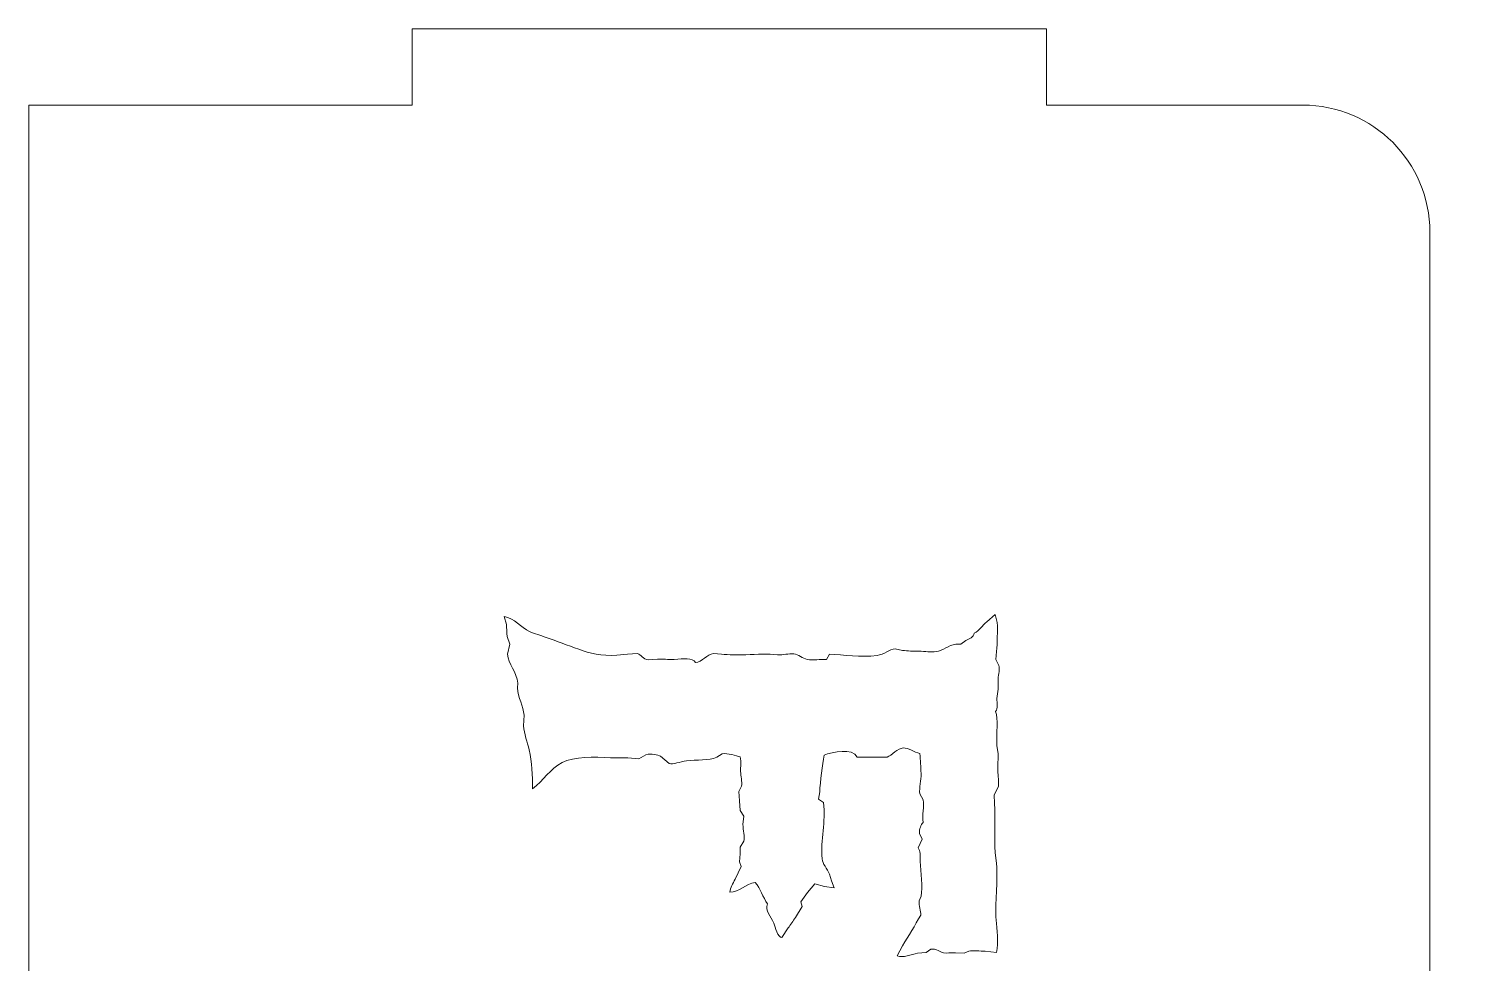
# Model space of a CAD drawing. Header units: millimetres. Extents: x -417 to 423, y -129 to 130.
# Drawn here: x -130.7 to -73.7, y 91.3 to 128.1 of the extents above; entities that cross this region are included whole.
import ezdxf

# ---------------------------------------------------------------- set-up
doc = ezdxf.new("R2010")
doc.units = ezdxf.units.MM
doc.header["$MEASUREMENT"] = 0
doc.layers.add('Camada 1', color=7, linetype='Continuous')

msp = doc.modelspace()

# ---------------------------------------------------------------- linework, layer by layer
at = {"layer": 'Camada 1', "color": 250, "lineweight": 20}
for points, knots in [([(-130.6875, 125.0713), (-130.6875, 125.0713), (-130.6874, 8.0843), (-130.6874, 8.0843), (-130.6874, 8.0843), (-130.6874, 8.0843), (-130.6874, 5.0843), (-130.6874, 5.0843), (-130.6874, 5.0843), (-130.6874, 5.0843), (-115.5891, 5.0788), (-115.5891, 5.0788), (-115.5891, 5.0788), (-115.5891, 5.0788), (-115.589, 2.0789), (-115.589, 2.0789), (-115.589, 2.0789), (-115.589, 2.0789), (-90.5891, 2.0786), (-90.5891, 2.0786), (-90.5891, 2.0786), (-90.5891, 2.0786), (-90.5891, 5.0772), (-90.5891, 5.0772), (-90.5891, 5.0772), (-90.5891, 5.0772), (-80.4906, 5.0754), (-80.4906, 5.0754), (-80.4906, 5.0754), (-77.7291, 5.0755), (-75.4906, 7.314), (-75.4907, 10.0755), (-75.4907, 10.0755), (-75.4907, 10.0755), (-75.4907, 120.0658), (-75.4907, 120.0658), (-75.4907, 120.0658), (-75.4907, 122.8273), (-77.7292, 125.0658), (-80.4907, 125.0658), (-80.4907, 125.0658), (-80.4907, 125.0658), (-90.5891, 125.0683), (-90.5891, 125.0683), (-90.5891, 125.0683), (-90.5891, 125.0683), (-90.5891, 128.0683), (-90.5891, 128.0683), (-90.5891, 128.0683), (-90.5891, 128.0683), (-115.5891, 128.0685), (-115.5891, 128.0685), (-115.5891, 128.0685), (-115.5891, 128.0685), (-115.589, 125.0695), (-115.589, 125.0695), (-115.589, 125.0695), (-115.589, 125.0695), (-130.6875, 125.0713), (-130.6875, 125.0713)], [0, 0, 0, 0, 0.0625, 0.0625, 0.0625, 0.0625, 0.125, 0.125, 0.125, 0.125, 0.1875, 0.1875, 0.1875, 0.1875, 0.25, 0.25, 0.25, 0.25, 0.3125, 0.3125, 0.3125, 0.3125, 0.375, 0.375, 0.375, 0.375, 0.4375, 0.4375, 0.4375, 0.4375, 0.5, 0.5, 0.5, 0.5, 0.5625, 0.5625, 0.5625, 0.5625, 0.625, 0.625, 0.625, 0.625, 0.6875, 0.6875, 0.6875, 0.6875, 0.75, 0.75, 0.75, 0.75, 0.8125, 0.8125, 0.8125, 0.8125, 0.875, 0.875, 0.875, 0.875, 1, 1, 1, 1]), ([(-6.8629, -75.5591), (-6.8629, -75.5591), (-12.4025, -75.5591), (-12.4025, -75.5591), (-12.4025, -75.5591), (-12.1259, -82.1661), (-14.8085, -86.5497), (-17.8894, -89.8835), (-17.8894, -89.8835), (-24.5766, -97.1196), (-37.3523, -99.3155), (-45.8343, -93.7947), (-45.8343, -93.7947), (-54.152, -89.7255), (-63.5128, -79.2371), (-73.9169, -62.3294), (-73.9169, -62.3294), (-75.5215, -59.7939), (-76.3868, -51.5233), (-76.5127, -43.518), (-76.5127, -43.518), (-79.3326, -31.9559), (-86.0976, -23.4341), (-96.8079, -17.9524), (-96.8079, -17.9524), (-100.6446, -16.0122), (-105.323, -17.1551), (-107.833, -20.6456), (-107.833, -20.6456), (-110.343, -24.1362), (-109.9375, -28.9349), (-106.8769, -31.9545), (-106.8769, -31.9545), (-105.7279, -30.425), (-103.5938, -30.0405), (-101.9833, -31.0729), (-101.9833, -31.0729), (-100.3728, -32.1053), (-99.8311, -34.205), (-100.7411, -35.8877), (-100.7411, -35.8877), (-101.0783, -37.4869), (-102.1811, -38.8179), (-103.6897, -39.4465), (-103.6897, -39.4465), (-105.1983, -40.075), (-106.9198, -39.921), (-108.2928, -39.0342), (-108.2928, -39.0342), (-112.7287, -37.5178), (-116.2693, -34.121), (-117.9685, -29.7518), (-117.9685, -29.7518), (-120.1158, -24.9791), (-119.9309, -19.4807), (-117.4681, -14.8629), (-117.4681, -14.8629), (-115.0054, -10.2451), (-110.5422, -7.0285), (-105.3824, -6.1528), (-105.3824, -6.1528), (-91.4385, -4.8347), (-79.907, -11.1548), (-70.7879, -25.1129), (-70.7879, -25.1129), (-69.53, -27.0383), (-68.318, -29.109), (-67.1519, -31.3251), (-67.1519, -31.3251), (-62.5405, -32.5988), (-59.0259, -30.1062), (-57.609, -25.8063), (-57.609, -25.8063), (-56.8079, -23.3754), (-56.9258, -21.147), (-56.9258, -18.6516), (-56.9258, -18.6516), (-56.9258, -18.6516), (-56.9258, 45.6963), (-56.9258, 45.6963), (-56.9258, 45.6963), (-56.9258, 45.6963), (-70.7879, 54.9224), (-70.7879, 54.9224), (-70.7879, 54.9224), (-70.7879, 54.9224), (-70.7879, 68.8081), (-70.7879, 68.8081), (-70.7879, 68.8081), (-70.7879, 68.8081), (-70.7879, 111.8081), (-70.7879, 111.8081), (-70.7879, 111.8081), (-70.7879, 111.8081), (-10.8236, 101.9145), (-10.8236, 101.9145), (-10.8236, 101.9145), (-10.8236, 101.9145), (-6.8629, 101.9145), (-6.8629, 101.9145), (-6.8629, 101.9145), (-6.8629, 101.9145), (-6.8629, 109.2344), (-6.8629, 109.2344), (-6.8629, 109.2344), (-6.8629, 109.2344), (6.0488, 109.2344), (6.0488, 109.2344), (6.0488, 109.2344), (6.0488, 109.2344), (6.0488, -83.2718), (6.0488, -83.2718), (6.0488, -83.2718), (4.8033, -119.1598), (-39.4351, -124.1692), (-66.3413, -102.7452), (-66.3413, -102.7452), (-67.0468, -101.9699), (-67.2029, -100.8405), (-66.7341, -99.9029), (-66.7341, -99.9029), (-66.2653, -98.9653), (-65.2682, -98.4126), (-64.2246, -98.5118), (-64.2246, -98.5118), (-36.1695, -117.305), (-7.3122, -106.0867), (-6.8629, -83.2718), (-6.8629, -83.2718), (-6.8629, -83.2718), (-6.8629, -75.5591), (-6.8629, -75.5591)], [0, 0, 0, 0, 0.0294118, 0.0294118, 0.0294118, 0.0294118, 0.0588235, 0.0588235, 0.0588235, 0.0588235, 0.0882353, 0.0882353, 0.0882353, 0.0882353, 0.1176471, 0.1176471, 0.1176471, 0.1176471, 0.1470588, 0.1470588, 0.1470588, 0.1470588, 0.1764706, 0.1764706, 0.1764706, 0.1764706, 0.2058824, 0.2058824, 0.2058824, 0.2058824, 0.2352941, 0.2352941, 0.2352941, 0.2352941, 0.2647059, 0.2647059, 0.2647059, 0.2647059, 0.2941176, 0.2941176, 0.2941176, 0.2941176, 0.3235294, 0.3235294, 0.3235294, 0.3235294, 0.3529412, 0.3529412, 0.3529412, 0.3529412, 0.3823529, 0.3823529, 0.3823529, 0.3823529, 0.4117647, 0.4117647, 0.4117647, 0.4117647, 0.4411765, 0.4411765, 0.4411765, 0.4411765, 0.4705882, 0.4705882, 0.4705882, 0.4705882, 0.5, 0.5, 0.5, 0.5, 0.5294118, 0.5294118, 0.5294118, 0.5294118, 0.5588235, 0.5588235, 0.5588235, 0.5588235, 0.5882353, 0.5882353, 0.5882353, 0.5882353, 0.6176471, 0.6176471, 0.6176471, 0.6176471, 0.6470588, 0.6470588, 0.6470588, 0.6470588, 0.6764706, 0.6764706, 0.6764706, 0.6764706, 0.7058824, 0.7058824, 0.7058824, 0.7058824, 0.7352941, 0.7352941, 0.7352941, 0.7352941, 0.7647059, 0.7647059, 0.7647059, 0.7647059, 0.7941176, 0.7941176, 0.7941176, 0.7941176, 0.8235294, 0.8235294, 0.8235294, 0.8235294, 0.8529412, 0.8529412, 0.8529412, 0.8529412, 0.8823529, 0.8823529, 0.8823529, 0.8823529, 0.9117647, 0.9117647, 0.9117647, 0.9117647, 0.9411765, 0.9411765, 0.9411765, 0.9411765, 1, 1, 1, 1])]:
    msp.add_open_spline(points, degree=3, knots=knots, dxfattribs=at)
at = {"layer": 'Camada 1', "color": 240, "lineweight": 20}
msp.add_open_spline([(-105.2602, 103.2317), (-104.8758, 103.2496), (-104.5541, 103.3252), (-104.4231, 103.1078), (-104.4231, 103.1078), (-104.1644, 103.1347), (-103.9686, 103.4347), (-103.7135, 103.4635), (-103.7135, 103.4635), (-103.7135, 103.4635), (-103.4027, 103.4347), (-103.4027, 103.4347), (-103.4027, 103.4347), (-103.1206, 103.422), (-102.7704, 103.4041), (-102.4416, 103.4185), (-102.4416, 103.4185), (-101.9801, 103.4382), (-101.5866, 103.4508), (-101.1879, 103.4185), (-101.1879, 103.4185), (-100.9742, 103.4004), (-100.7424, 103.4687), (-100.5538, 103.4489), (-100.5538, 103.4489), (-100.3617, 103.431), (-100.2126, 103.2657), (-100.0275, 103.2316), (-100.0275, 103.2316), (-99.7527, 103.183), (-99.5174, 103.246), (-99.2677, 103.2316), (-99.2677, 103.2316), (-99.2677, 103.2316), (-99.1437, 103.4346), (-99.1437, 103.4346), (-99.1437, 103.4346), (-98.5959, 103.4148), (-97.9116, 103.3124), (-97.2684, 103.3878), (-97.2684, 103.3878), (-96.9936, 103.4202), (-96.7745, 103.6357), (-96.5571, 103.6501), (-96.5571, 103.6501), (-96.5571, 103.6501), (-96.2644, 103.5873), (-96.2644, 103.5873), (-96.2644, 103.5873), (-96.0667, 103.5585), (-95.8314, 103.5639), (-95.614, 103.5585), (-95.614, 103.5585), (-95.3841, 103.5496), (-95.1469, 103.5136), (-94.9458, 103.5406), (-94.9458, 103.5406), (-94.6691, 103.5783), (-94.4499, 103.7884), (-94.1715, 103.8387), (-94.1715, 103.8387), (-94.1715, 103.8387), (-93.9721, 103.8387), (-93.9721, 103.8387), (-93.9721, 103.8387), (-93.9721, 103.8387), (-93.7691, 103.977), (-93.7691, 103.977), (-93.7691, 103.977), (-93.6237, 104.0633), (-93.48, 104.0849), (-93.444, 104.2716), (-93.444, 104.2716), (-93.2356, 104.3651), (-93.1206, 104.5645), (-92.9518, 104.719), (-92.9518, 104.719), (-92.9518, 104.719), (-92.623, 105.001), (-92.623, 105.001), (-92.623, 105.001), (-92.623, 105.001), (-92.5332, 104.6885), (-92.5332, 104.6885), (-92.5332, 104.6885), (-92.5225, 104.3704), (-92.5352, 103.8944), (-92.562, 103.5406), (-92.562, 103.5406), (-92.562, 103.5406), (-92.5908, 103.2316), (-92.5908, 103.2316), (-92.5908, 103.2316), (-92.5908, 103.2316), (-92.4687, 102.9998), (-92.4687, 102.9998), (-92.4687, 102.9998), (-92.4364, 102.8651), (-92.4831, 102.6621), (-92.501, 102.4573), (-92.501, 102.4573), (-92.501, 102.4573), (-92.501, 102.0567), (-92.501, 102.0567), (-92.501, 102.0567), (-92.501, 102.0567), (-92.5478, 101.6993), (-92.5478, 101.6993), (-92.5478, 101.6993), (-92.5495, 101.4909), (-92.4848, 101.3149), (-92.6069, 101.1873), (-92.6069, 101.1873), (-92.4759, 100.891), (-92.5819, 100.3288), (-92.5478, 99.8419), (-92.5478, 99.8419), (-92.5478, 99.8419), (-92.501, 99.5168), (-92.501, 99.5168), (-92.501, 99.5168), (-92.4866, 99.3103), (-92.5241, 99.0785), (-92.5154, 98.8648), (-92.5154, 98.8648), (-92.5082, 98.6331), (-92.465, 98.405), (-92.4848, 98.2451), (-92.4848, 98.2451), (-92.4848, 98.2451), (-92.6536, 97.8894), (-92.6536, 97.8894), (-92.6536, 97.8894), (-92.6536, 97.8894), (-92.6374, 97.5678), (-92.6374, 97.5678), (-92.6374, 97.5678), (-92.6086, 96.9337), (-92.6518, 96.2063), (-92.623, 95.6279), (-92.623, 95.6279), (-92.623, 95.6279), (-92.5619, 95.1914), (-92.5619, 95.1914), (-92.5619, 95.1914), (-92.5046, 94.4101), (-92.6339, 93.6503), (-92.5781, 92.9677), (-92.5781, 92.9677), (-92.5475, 92.6031), (-92.4756, 92.0911), (-92.5619, 91.6923), (-92.5619, 91.6923), (-92.5619, 91.6923), (-93.0092, 91.7409), (-93.0092, 91.7409), (-93.0092, 91.7409), (-93.2194, 91.7426), (-93.4762, 91.7714), (-93.6612, 91.7409), (-93.6612, 91.7409), (-93.6612, 91.7409), (-93.8445, 91.66), (-93.8445, 91.66), (-93.8445, 91.66), (-93.8445, 91.66), (-94.1858, 91.6779), (-94.1858, 91.6779), (-94.1858, 91.6779), (-94.3492, 91.6851), (-94.5378, 91.6528), (-94.651, 91.6779), (-94.651, 91.6779), (-94.775, 91.7031), (-94.9421, 91.8612), (-95.1486, 91.8198), (-95.1486, 91.8198), (-95.1486, 91.8198), (-95.3348, 91.6919), (-95.3348, 91.6919), (-95.3348, 91.6919), (-95.3348, 91.6919), (-95.6743, 91.6596), (-95.6743, 91.6596), (-95.6743, 91.6596), (-95.9401, 91.6237), (-96.2384, 91.4566), (-96.4772, 91.5554), (-96.4772, 91.5554), (-96.4772, 91.5554), (-96.2635, 91.9578), (-96.2635, 91.9578), (-96.2635, 91.9578), (-96.0317, 92.3496), (-95.7731, 92.7555), (-95.5504, 93.165), (-95.5504, 93.165), (-95.538, 93.3141), (-95.6313, 93.5441), (-95.6133, 93.7201), (-95.6133, 93.7201), (-95.6133, 93.7201), (-95.536, 93.9087), (-95.536, 93.9087), (-95.536, 93.9087), (-95.4696, 94.2463), (-95.5487, 94.8625), (-95.5666, 95.272), (-95.5666, 95.272), (-95.5773, 95.5073), (-95.5432, 95.6887), (-95.6564, 95.8145), (-95.6564, 95.8145), (-95.6564, 95.8145), (-95.4894, 96.1558), (-95.4894, 96.1558), (-95.4894, 96.1558), (-95.4894, 96.1558), (-95.5972, 96.3732), (-95.5972, 96.3732), (-95.5972, 96.3732), (-95.6205, 96.5493), (-95.5361, 96.7271), (-95.4571, 96.808), (-95.4571, 96.808), (-95.5001, 97.1116), (-95.4013, 97.4367), (-95.4571, 97.7043), (-95.4571, 97.7043), (-95.4571, 97.7043), (-95.5828, 97.9378), (-95.5828, 97.9378), (-95.5828, 97.9378), (-95.6241, 98.1875), (-95.5247, 98.4659), (-95.5361, 98.7407), (-95.5361, 98.7407), (-95.5468, 99.0047), (-95.5699, 99.249), (-95.5828, 99.5292), (-95.5828, 99.5292), (-95.8182, 99.5616), (-96.0228, 99.7645), (-96.2474, 99.7466), (-96.2474, 99.7466), (-96.445, 99.7341), (-96.7018, 99.4574), (-96.8671, 99.3783), (-96.8671, 99.3783), (-96.8671, 99.3783), (-98.0599, 99.3783), (-98.0599, 99.3783), (-98.0599, 99.3783), (-98.2197, 99.7772), (-99.0317, 99.5671), (-99.3604, 99.4664), (-99.3604, 99.4664), (-99.4269, 99.073), (-99.5043, 98.4335), (-99.5311, 98.015), (-99.5311, 98.015), (-99.5311, 98.015), (-99.576, 97.7348), (-99.576, 97.7348), (-99.576, 97.7348), (-99.576, 97.7348), (-99.3748, 97.5965), (-99.3748, 97.5965), (-99.3748, 97.5965), (-99.2832, 96.8384), (-99.5061, 96.1218), (-99.4359, 95.3798), (-99.4359, 95.3798), (-99.4198, 95.1787), (-99.2383, 94.9938), (-99.1432, 94.7745), (-99.1432, 94.7745), (-99.1432, 94.7745), (-99.0678, 94.5141), (-99.0678, 94.5141), (-99.0678, 94.5141), (-99.0678, 94.5141), (-98.9583, 94.2357), (-98.9583, 94.2357), (-98.9583, 94.2357), (-98.9583, 94.2357), (-99.3445, 94.295), (-99.3445, 94.295), (-99.3445, 94.295), (-99.3445, 94.295), (-99.7163, 94.3902), (-99.7163, 94.3902), (-99.7163, 94.3902), (-99.7163, 94.3902), (-100.0109, 94.0471), (-100.0109, 94.0471), (-100.0109, 94.0471), (-100.0109, 94.0471), (-100.275, 93.6897), (-100.275, 93.6897), (-100.275, 93.6897), (-100.275, 93.6897), (-100.2264, 93.5065), (-100.2264, 93.5065), (-100.2264, 93.5065), (-100.2264, 93.5065), (-100.4904, 93.0736), (-100.4904, 93.0736), (-100.4904, 93.0736), (-100.5711, 92.9119), (-100.6862, 92.788), (-100.7688, 92.6569), (-100.7688, 92.6569), (-100.7688, 92.6569), (-101.0166, 92.2832), (-101.0166, 92.2832), (-101.0166, 92.2832), (-101.1908, 92.2779), (-101.2699, 92.6713), (-101.3417, 92.8419), (-101.3417, 92.8419), (-101.4603, 93.1257), (-101.6956, 93.3198), (-101.5914, 93.6), (-101.5914, 93.6), (-101.7656, 93.8694), (-101.8663, 94.2108), (-102.0693, 94.4513), (-102.0693, 94.4513), (-102.4662, 94.392), (-102.6836, 94.0741), (-103.077, 94.0634), (-103.077, 94.0634), (-103.043, 94.241), (-102.9495, 94.4027), (-102.8633, 94.5769), (-102.8633, 94.5769), (-102.8633, 94.5769), (-102.6298, 95.071), (-102.6298, 95.071), (-102.6298, 95.071), (-102.6298, 95.071), (-102.6909, 95.256), (-102.6909, 95.256), (-102.6909, 95.256), (-102.6909, 95.256), (-102.6586, 95.5794), (-102.6586, 95.5794), (-102.6586, 95.5794), (-102.6586, 95.5794), (-102.6586, 95.8417), (-102.6586, 95.8417), (-102.6586, 95.8417), (-102.6586, 95.8417), (-102.5184, 96.0752), (-102.5184, 96.0752), (-102.5184, 96.0752), (-102.4807, 96.244), (-102.5526, 96.5153), (-102.5526, 96.729), (-102.5526, 96.729), (-102.5526, 96.729), (-102.5184, 97.0524), (-102.5184, 97.0524), (-102.5184, 97.0524), (-102.5184, 97.0524), (-102.6586, 97.2878), (-102.6586, 97.2878), (-102.6586, 97.2878), (-102.6586, 97.2878), (-102.6909, 97.6577), (-102.6909, 97.6577), (-102.6909, 97.6577), (-102.6909, 97.6577), (-102.7216, 98.0277), (-102.7216, 98.0277), (-102.7216, 98.0277), (-102.7216, 98.0277), (-102.6137, 98.2451), (-102.6137, 98.2451), (-102.6137, 98.2451), (-102.5797, 98.4193), (-102.6346, 98.6367), (-102.646, 98.8199), (-102.646, 98.8199), (-102.6532, 99.0085), (-102.625, 99.19), (-102.659, 99.3912), (-102.659, 99.3912), (-102.8171, 99.4289), (-103.1548, 99.5546), (-103.3722, 99.5169), (-103.3722, 99.5169), (-103.3722, 99.5169), (-103.5896, 99.3786), (-103.5896, 99.3786), (-103.5896, 99.3786), (-103.886, 99.2456), (-104.3871, 99.2924), (-104.7805, 99.2367), (-104.7805, 99.2367), (-105.0302, 99.2009), (-105.3086, 99.0967), (-105.4613, 99.1272), (-105.4613, 99.1272), (-105.4613, 99.1272), (-105.8027, 99.4253), (-105.8027, 99.4253), (-105.8027, 99.4253), (-105.9032, 99.4666), (-106.1619, 99.533), (-106.3775, 99.481), (-106.3775, 99.481), (-106.3775, 99.481), (-106.6558, 99.3121), (-106.6558, 99.3121), (-106.6558, 99.3121), (-106.6558, 99.3121), (-107.0906, 99.3607), (-107.0906, 99.3607), (-107.0906, 99.3607), (-107.3062, 99.3714), (-107.5396, 99.3463), (-107.7714, 99.3607), (-107.7714, 99.3607), (-108.4037, 99.4002), (-109.2193, 99.4074), (-109.6755, 99.1756), (-109.6755, 99.1756), (-110.1515, 98.9296), (-110.421, 98.4608), (-110.8395, 98.1374), (-110.8395, 98.1374), (-110.8556, 98.6601), (-110.8539, 99.19), (-110.976, 99.6697), (-110.976, 99.6697), (-111.0569, 99.9768), (-111.1718, 100.2947), (-111.1952, 100.6163), (-111.1952, 100.6163), (-111.1952, 100.6163), (-111.179, 101.0348), (-111.179, 101.0348), (-111.179, 101.0348), (-111.1988, 101.3941), (-111.4179, 101.7227), (-111.4413, 102.118), (-111.4413, 102.118), (-111.4413, 102.118), (-111.4251, 102.303), (-111.4251, 102.303), (-111.4251, 102.303), (-111.452, 102.7234), (-111.8096, 103.0575), (-111.8275, 103.4347), (-111.8275, 103.4347), (-111.8275, 103.4347), (-111.734, 103.8388), (-111.734, 103.8388), (-111.734, 103.8388), (-111.734, 103.8388), (-111.8436, 104.1334), (-111.8436, 104.1334), (-111.8436, 104.1334), (-111.88, 104.2951), (-111.8508, 104.4766), (-111.8742, 104.6113), (-111.8742, 104.6113), (-111.8742, 104.6113), (-111.9677, 104.9221), (-111.9677, 104.9221), (-111.9677, 104.9221), (-111.5384, 104.8466), (-111.3173, 104.5054), (-110.9599, 104.3329), (-110.9599, 104.3329), (-110.7569, 104.2341), (-110.527, 104.1783), (-110.3114, 104.1011), (-110.3114, 104.1011), (-109.8966, 103.9502), (-109.469, 103.7884), (-109.0253, 103.634), (-109.0253, 103.634), (-108.5691, 103.4759), (-108.1631, 103.3538), (-107.5218, 103.4041), (-107.5218, 103.4041), (-107.5218, 103.4041), (-107.1068, 103.4346), (-107.1068, 103.4346), (-107.1068, 103.4346), (-107.1068, 103.4346), (-106.7027, 103.4633), (-106.7027, 103.4633), (-106.7027, 103.4633), (-106.5734, 103.4382), (-106.4871, 103.2389), (-106.2823, 103.2173), (-106.2823, 103.2173), (-106.2823, 103.2173), (-105.9266, 103.2461), (-105.9266, 103.2461), (-105.9266, 103.2461), (-105.738, 103.2533), (-105.4937, 103.221), (-105.2602, 103.2317)], degree=3, knots=[0, 0, 0, 0, 0.0078125, 0.0078125, 0.0078125, 0.0078125, 0.015625, 0.015625, 0.015625, 0.015625, 0.0234375, 0.0234375, 0.0234375, 0.0234375, 0.03125, 0.03125, 0.03125, 0.03125, 0.0390625, 0.0390625, 0.0390625, 0.0390625, 0.046875, 0.046875, 0.046875, 0.046875, 0.0546875, 0.0546875, 0.0546875, 0.0546875, 0.0625, 0.0625, 0.0625, 0.0625, 0.0703125, 0.0703125, 0.0703125, 0.0703125, 0.078125, 0.078125, 0.078125, 0.078125, 0.0859375, 0.0859375, 0.0859375, 0.0859375, 0.09375, 0.09375, 0.09375, 0.09375, 0.1015625, 0.1015625, 0.1015625, 0.1015625, 0.109375, 0.109375, 0.109375, 0.109375, 0.1171875, 0.1171875, 0.1171875, 0.1171875, 0.125, 0.125, 0.125, 0.125, 0.1328125, 0.1328125, 0.1328125, 0.1328125, 0.140625, 0.140625, 0.140625, 0.140625, 0.1484375, 0.1484375, 0.1484375, 0.1484375, 0.15625, 0.15625, 0.15625, 0.15625, 0.1640625, 0.1640625, 0.1640625, 0.1640625, 0.171875, 0.171875, 0.171875, 0.171875, 0.1796875, 0.1796875, 0.1796875, 0.1796875, 0.1875, 0.1875, 0.1875, 0.1875, 0.1953125, 0.1953125, 0.1953125, 0.1953125, 0.203125, 0.203125, 0.203125, 0.203125, 0.2109375, 0.2109375, 0.2109375, 0.2109375, 0.21875, 0.21875, 0.21875, 0.21875, 0.2265625, 0.2265625, 0.2265625, 0.2265625, 0.234375, 0.234375, 0.234375, 0.234375, 0.2421875, 0.2421875, 0.2421875, 0.2421875, 0.25, 0.25, 0.25, 0.25, 0.2578125, 0.2578125, 0.2578125, 0.2578125, 0.265625, 0.265625, 0.265625, 0.265625, 0.2734375, 0.2734375, 0.2734375, 0.2734375, 0.28125, 0.28125, 0.28125, 0.28125, 0.2890625, 0.2890625, 0.2890625, 0.2890625, 0.296875, 0.296875, 0.296875, 0.296875, 0.3046875, 0.3046875, 0.3046875, 0.3046875, 0.3125, 0.3125, 0.3125, 0.3125, 0.3203125, 0.3203125, 0.3203125, 0.3203125, 0.328125, 0.328125, 0.328125, 0.328125, 0.3359375, 0.3359375, 0.3359375, 0.3359375, 0.34375, 0.34375, 0.34375, 0.34375, 0.3515625, 0.3515625, 0.3515625, 0.3515625, 0.359375, 0.359375, 0.359375, 0.359375, 0.3671875, 0.3671875, 0.3671875, 0.3671875, 0.375, 0.375, 0.375, 0.375, 0.3828125, 0.3828125, 0.3828125, 0.3828125, 0.390625, 0.390625, 0.390625, 0.390625, 0.3984375, 0.3984375, 0.3984375, 0.3984375, 0.40625, 0.40625, 0.40625, 0.40625, 0.4140625, 0.4140625, 0.4140625, 0.4140625, 0.421875, 0.421875, 0.421875, 0.421875, 0.4296875, 0.4296875, 0.4296875, 0.4296875, 0.4375, 0.4375, 0.4375, 0.4375, 0.4453125, 0.4453125, 0.4453125, 0.4453125, 0.453125, 0.453125, 0.453125, 0.453125, 0.4609375, 0.4609375, 0.4609375, 0.4609375, 0.46875, 0.46875, 0.46875, 0.46875, 0.4765625, 0.4765625, 0.4765625, 0.4765625, 0.484375, 0.484375, 0.484375, 0.484375, 0.4921875, 0.4921875, 0.4921875, 0.4921875, 0.5, 0.5, 0.5, 0.5, 0.5078125, 0.5078125, 0.5078125, 0.5078125, 0.515625, 0.515625, 0.515625, 0.515625, 0.5234375, 0.5234375, 0.5234375, 0.5234375, 0.53125, 0.53125, 0.53125, 0.53125, 0.5390625, 0.5390625, 0.5390625, 0.5390625, 0.546875, 0.546875, 0.546875, 0.546875, 0.5546875, 0.5546875, 0.5546875, 0.5546875, 0.5625, 0.5625, 0.5625, 0.5625, 0.5703125, 0.5703125, 0.5703125, 0.5703125, 0.578125, 0.578125, 0.578125, 0.578125, 0.5859375, 0.5859375, 0.5859375, 0.5859375, 0.59375, 0.59375, 0.59375, 0.59375, 0.6015625, 0.6015625, 0.6015625, 0.6015625, 0.609375, 0.609375, 0.609375, 0.609375, 0.6171875, 0.6171875, 0.6171875, 0.6171875, 0.625, 0.625, 0.625, 0.625, 0.6328125, 0.6328125, 0.6328125, 0.6328125, 0.640625, 0.640625, 0.640625, 0.640625, 0.6484375, 0.6484375, 0.6484375, 0.6484375, 0.65625, 0.65625, 0.65625, 0.65625, 0.6640625, 0.6640625, 0.6640625, 0.6640625, 0.671875, 0.671875, 0.671875, 0.671875, 0.6796875, 0.6796875, 0.6796875, 0.6796875, 0.6875, 0.6875, 0.6875, 0.6875, 0.6953125, 0.6953125, 0.6953125, 0.6953125, 0.703125, 0.703125, 0.703125, 0.703125, 0.7109375, 0.7109375, 0.7109375, 0.7109375, 0.71875, 0.71875, 0.71875, 0.71875, 0.7265625, 0.7265625, 0.7265625, 0.7265625, 0.734375, 0.734375, 0.734375, 0.734375, 0.7421875, 0.7421875, 0.7421875, 0.7421875, 0.75, 0.75, 0.75, 0.75, 0.7578125, 0.7578125, 0.7578125, 0.7578125, 0.765625, 0.765625, 0.765625, 0.765625, 0.7734375, 0.7734375, 0.7734375, 0.7734375, 0.78125, 0.78125, 0.78125, 0.78125, 0.7890625, 0.7890625, 0.7890625, 0.7890625, 0.796875, 0.796875, 0.796875, 0.796875, 0.8046875, 0.8046875, 0.8046875, 0.8046875, 0.8125, 0.8125, 0.8125, 0.8125, 0.8203125, 0.8203125, 0.8203125, 0.8203125, 0.828125, 0.828125, 0.828125, 0.828125, 0.8359375, 0.8359375, 0.8359375, 0.8359375, 0.84375, 0.84375, 0.84375, 0.84375, 0.8515625, 0.8515625, 0.8515625, 0.8515625, 0.859375, 0.859375, 0.859375, 0.859375, 0.8671875, 0.8671875, 0.8671875, 0.8671875, 0.875, 0.875, 0.875, 0.875, 0.8828125, 0.8828125, 0.8828125, 0.8828125, 0.890625, 0.890625, 0.890625, 0.890625, 0.8984375, 0.8984375, 0.8984375, 0.8984375, 0.90625, 0.90625, 0.90625, 0.90625, 0.9140625, 0.9140625, 0.9140625, 0.9140625, 0.921875, 0.921875, 0.921875, 0.921875, 0.9296875, 0.9296875, 0.9296875, 0.9296875, 0.9375, 0.9375, 0.9375, 0.9375, 0.9453125, 0.9453125, 0.9453125, 0.9453125, 0.953125, 0.953125, 0.953125, 0.953125, 0.9609375, 0.9609375, 0.9609375, 0.9609375, 0.96875, 0.96875, 0.96875, 0.96875, 0.9765625, 0.9765625, 0.9765625, 0.9765625, 0.984375, 0.984375, 0.984375, 0.984375, 1, 1, 1, 1], dxfattribs=at)

doc.saveas('drawing.dxf')
